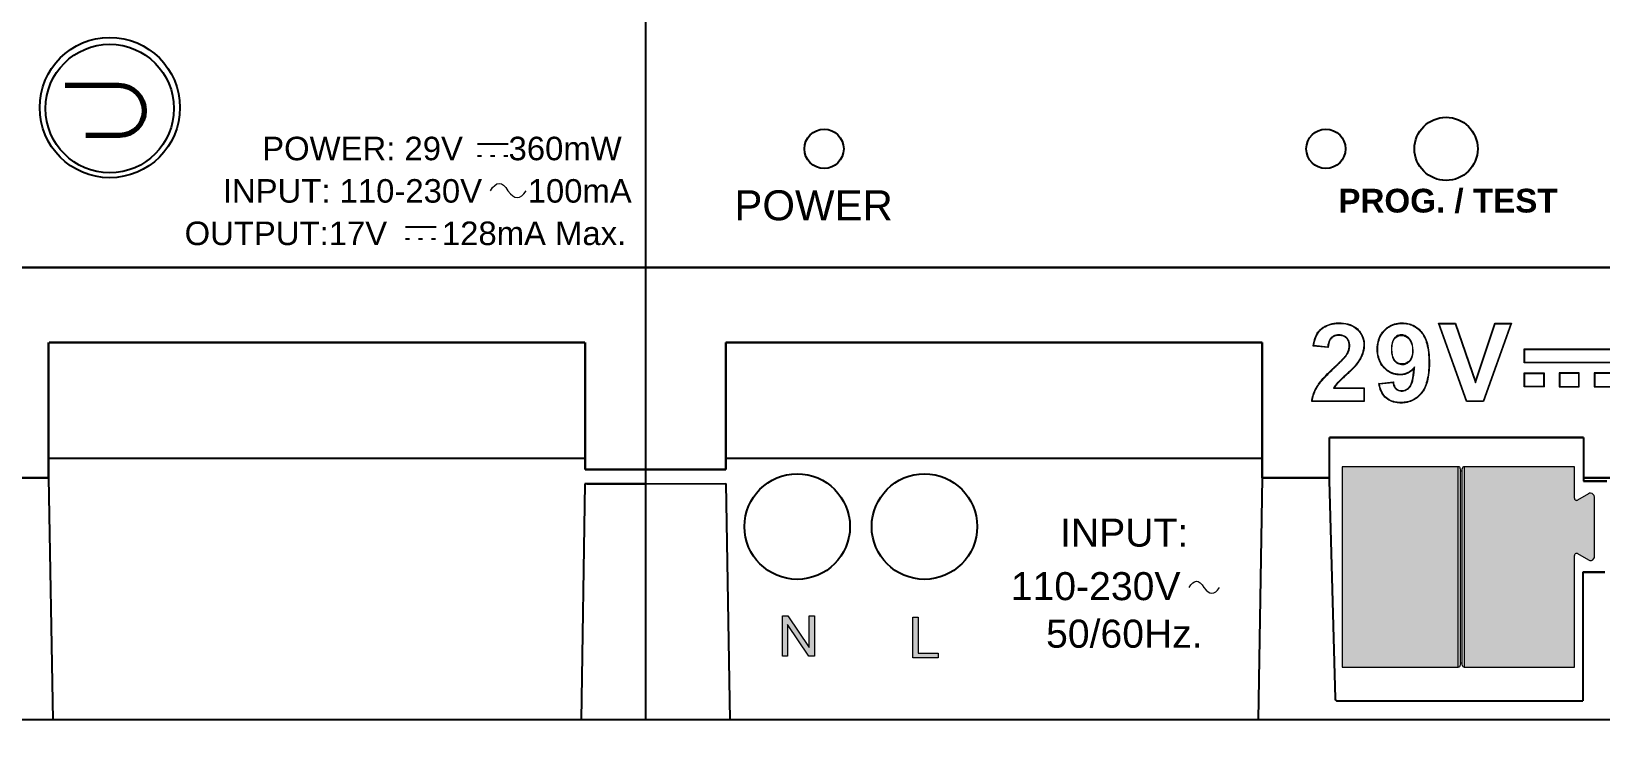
# Model space of a CAD drawing. Header units: millimetres. Extents: x -174 to 283928, y 1291 to 21053.
# Drawn here: x 9656.4 to 9734.8, y 20494.6 to 20530.5 of the extents above; entities that cross this region are included whole.
import ezdxf
from ezdxf.enums import TextEntityAlignment as Align

# ---------------------------------------------------------------- set-up
doc = ezdxf.new("R2010")
doc.units = ezdxf.units.MM
doc.layers.add('Serigraph', color=7, linetype='Continuous')
doc.styles.add('Arial Rounded', font='')
doc.styles.get("Standard").update_dxf_attribs({"font": 'arial.ttf'})
doc.styles.get('Arial Rounded').set_extended_font_data('Arial Rounded MT Bold')

# ---------------------------------------------------------------- blocks, each defined once
blk = doc.blocks.new('*U215')
at = {"ltscale": 2}
blk.add_lwpolyline([(0, 20), (0, -20), (840, -20), (840, 20), (0, 20)], dxfattribs=at)
blk = doc.blocks.new('Dado KNX')
h = blk.add_hatch(color=18)
h.dxf.hatch_style = 1
h.paths.add_polyline_path([(185.574, 84.26), (179.774, 84.26), (179.774, 74.26), (185.574, 74.26)])
h = blk.add_hatch(color=1)
h.dxf.hatch_style = 1
edge = h.paths.add_edge_path()
edge.add_line((185.874, 74.26), (191.374, 74.26))
edge.add_line((191.374, 74.26), (191.374, 79.855))
edge.add_spline(control_points=[(191.374, 79.837), (191.374, 79.855), (191.379, 79.872), (191.388, 79.887)], knot_values=[1, 1, 1, 1, 2, 2, 2, 2], degree=3, periodic=0)
edge.add_spline(control_points=[(191.388, 79.887), (191.415, 79.935), (191.476, 79.951), (191.524, 79.924)], knot_values=[0, 0, 0, 0, 1, 1, 1, 1], degree=3, periodic=0)
edge.add_line((191.524, 79.924), (192.074, 79.606))
edge.add_spline(control_points=[(192.074, 79.606), (192.17, 79.551), (192.292, 79.583), (192.347, 79.679)], knot_values=[0, 0, 0, 0, 1, 1, 1, 1], degree=3, periodic=0)
edge.add_spline(control_points=[(192.347, 79.679), (192.365, 79.709), (192.374, 79.744), (192.374, 79.779)], knot_values=[1, 1, 1, 1, 2, 2, 2, 2], degree=3, periodic=0)
edge.add_line((192.374, 79.779), (192.374, 82.741))
edge.add_spline(control_points=[(192.374, 82.741), (192.374, 82.851), (192.285, 82.941), (192.174, 82.941)], knot_values=[0, 0, 0, 0, 1, 1, 1, 1], degree=3, periodic=0)
edge.add_spline(control_points=[(192.174, 82.941), (192.139, 82.941), (192.104, 82.932), (192.074, 82.914)], knot_values=[1, 1, 1, 1, 2, 2, 2, 2], degree=3, periodic=0)
edge.add_line((192.074, 82.914), (191.509, 82.588))
edge.add_spline(control_points=[(191.524, 82.596), (191.509, 82.588), (191.492, 82.583), (191.474, 82.583)], knot_values=[1, 1, 1, 1, 2, 2, 2, 2], degree=3, periodic=0)
edge.add_spline(control_points=[(191.474, 82.583), (191.419, 82.583), (191.374, 82.628), (191.374, 82.683)], knot_values=[0, 0, 0, 0, 1, 1, 1, 1], degree=3, periodic=0)
edge.add_line((191.374, 82.683), (191.374, 84.26))
edge.add_line((191.374, 84.26), (185.874, 84.26))
edge.add_line((185.874, 84.26), (185.874, 74.26))
at = {"color": 18, "lineweight": 18}
for p, q in [((179.774, 84.26), (179.774, 74.26)), ((185.574, 84.26), (179.774, 84.26)), ((185.574, 74.26), (185.574, 84.26)), ((185.674, 84.16), (185.674, 74.36)), ((179.774, 74.26), (185.574, 74.26))]:
    blk.add_line(p, q, dxfattribs=at)
at = {"color": 1, "lineweight": 18}
for p, q in [((185.774, 74.36), (185.774, 84.16)), ((191.374, 84.26), (185.874, 84.26)), ((185.874, 84.26), (185.874, 74.26)), ((191.374, 82.683), (191.374, 84.26)), ((192.074, 82.914), (191.524, 82.596)), ((192.374, 79.779), (192.374, 82.741)), ((191.524, 79.924), (192.074, 79.606)), ((191.374, 74.26), (191.374, 79.837)), ((185.874, 74.26), (191.374, 74.26))]:
    blk.add_line(p, q, dxfattribs=at)
at = {"color": 18, "lineweight": 18}
for points in [[(185.674, 84.06), (185.724, 84.06)], [(185.674, 74.468), (185.724, 74.468)]]:
    blk.add_lwpolyline(points, dxfattribs=at)
at = {"color": 1, "lineweight": 18}
for points in [[(185.724, 84.06), (185.774, 84.06)], [(185.724, 74.468), (185.774, 74.468)]]:
    blk.add_lwpolyline(points, dxfattribs=at)
at = {"color": 18, "lineweight": 18}
for points in [[(185.674, 84.16), (185.674, 84.215), (185.629, 84.26), (185.574, 84.26)], [(185.574, 74.26), (185.629, 74.26), (185.674, 74.305), (185.674, 74.36)]]:
    blk.add_open_spline(points, degree=3, dxfattribs=at)
at = {"color": 1, "lineweight": 18}
for points in [[(185.874, 84.26), (185.819, 84.26), (185.774, 84.215), (185.774, 84.16)], [(191.524, 79.924), (191.476, 79.951), (191.415, 79.935), (191.388, 79.887)], [(191.388, 79.887), (191.379, 79.872), (191.374, 79.855), (191.374, 79.837)], [(192.074, 79.606), (192.17, 79.551), (192.292, 79.583), (192.347, 79.679)], [(192.347, 79.679), (192.365, 79.709), (192.374, 79.744), (192.374, 79.779)], [(185.774, 74.36), (185.774, 74.305), (185.819, 74.26), (185.874, 74.26)]]:
    blk.add_open_spline(points, degree=3, dxfattribs=at)
for points in [[(191.374, 82.683), (191.374, 82.628), (191.419, 82.583), (191.474, 82.583), (191.492, 82.583), (191.509, 82.588), (191.524, 82.596)], [(192.374, 82.741), (192.374, 82.851), (192.285, 82.941), (192.174, 82.941), (192.139, 82.941), (192.104, 82.932), (192.074, 82.914)]]:
    blk.add_open_spline(points, degree=3, knots=[0, 0, 0, 0, 1, 1, 1, 2, 2, 2, 2], dxfattribs=at)
blk = doc.blocks.new('ZDI-DLI_SERIGRAFIA')
h = blk.add_hatch(color=256)
h.dxf.hatch_style = 2
h.paths.add_polyline_path([(8.434, -39.811), (8.434, -41.832), (8.159, -41.832), (7.099, -40.246), (7.099, -41.832), (6.842, -41.832), (6.842, -39.811), (7.117, -39.811), (8.177, -41.399), (8.177, -39.811)])
h = blk.add_hatch(color=256)
h.dxf.hatch_style = 2
h.paths.add_polyline_path([(13.357, -41.912), (13.357, -39.891), (13.624, -39.891), (13.624, -41.673), (14.619, -41.673), (14.619, -41.912)])
for p, q in [((30.802, -31.962), (4.015, -31.962)), ((76.986, -31.966), (50.199, -31.966))]:
    blk.add_line(p, q)
at = {"lineweight": 0}
for p, q in [((6.842, -39.811), (7.117, -39.811)), ((6.842, -41.832), (6.842, -39.811)), ((7.117, -39.811), (8.177, -41.399)), ((8.177, -39.811), (8.434, -39.811)), ((8.177, -41.399), (8.177, -39.811)), ((8.434, -39.811), (8.434, -41.832)), ((13.357, -39.891), (13.624, -39.891)), ((13.357, -41.912), (13.357, -39.891)), ((13.624, -39.891), (13.624, -41.673)), ((8.159, -41.832), (7.099, -40.246)), ((7.099, -40.246), (7.099, -41.832)), ((7.099, -41.832), (6.842, -41.832)), ((8.434, -41.832), (8.159, -41.832)), ((14.619, -41.912), (13.357, -41.912)), ((13.624, -41.673), (14.619, -41.673)), ((14.619, -41.673), (14.619, -41.912))]:
    blk.add_line(p, q, dxfattribs=at)
at = {"lineweight": 18}
for points in [[(27.141, -38.407), (27.383, -37.998), (27.635, -37.976), (27.888, -38.407)], [(27.888, -38.407), (28.161, -38.787), (28.418, -38.787), (28.66, -38.407)]]:
    blk.add_open_spline(points, degree=3, dxfattribs=at)
at = {"lineweight": 25}
for points in [[(34.454, -43.979), (34.454, -43.979), (34.449, -43.935), (34.449, -43.935)], [(34.473, -44.023), (34.473, -44.023), (34.454, -43.979), (34.454, -43.979)], [(34.473, -44.023), (34.473, -44.023), (34.506, -44.067), (34.506, -44.067)], [(34.506, -44.067), (34.506, -44.067), (34.473, -44.023), (34.473, -44.023)]]:
    blk.add_open_spline(points, degree=3, dxfattribs=at)
at = {"layer": 'Serigraph', "lineweight": 25}
for p, q in [((71.618, -16.257), (73.151, -16.257)), ((71.618, -16.857), (71.821, -16.857)), ((72.272, -16.857), (72.475, -16.857)), ((72.926, -16.857), (73.129, -16.857)), ((68.012, -20.41), (69.545, -20.41))]:
    blk.add_line(p, q, dxfattribs=at)
for points in [[(68.012, -21.01), (68.216, -21.01)], [(68.666, -21.01), (68.87, -21.01)], [(69.32, -21.01), (69.523, -21.01)]]:
    blk.add_lwpolyline(points, dxfattribs=at)
at = {"layer": 'Serigraph', "lineweight": 18}
for points in [[(72.265, -18.605), (72.548, -18.128), (72.842, -18.102), (73.137, -18.605)], [(73.137, -18.605), (73.455, -19.048), (73.755, -19.048), (74.037, -18.605)]]:
    blk.add_open_spline(points, degree=3, dxfattribs=at)
for s, height, p in [('POWER', 1.4986, (4.443, -20.078)), ('INPUT:', 1.3987, (20.701, -36.363)), ('110-230V', 1.3987, (18.243, -39.035)), ('50/60Hz.', 1.3987, (20.004, -41.407))]:
    blk.add_text(s, height=height).set_placement(p)
at = {"style": 'Arial Rounded'}
blk.add_text('PROG. / TEST', height=1.18554, dxfattribs=at).set_placement((34.596, -19.69))
at = {"layer": 'Serigraph', "width": 0.99999}
for s, p in [('POWER: 29V     360mW', (60.864, -17.081)), ('INPUT: 110-230V     100mA', (58.901, -19.197)), ('OUTPUT:17V      128mA Max.', (56.99, -21.315))]:
    blk.add_text(s, height=1.17389, dxfattribs=at).set_placement(p)
blk = doc.blocks.new('ZDI-DLI_ENVOLVENTE')
for p, q in [((0, -45), (0, 45)), ((80, 45), (80, -45)), ((34.506, -44.067), (46.798, -44.067)), ((80, -45), (0, -45))]:
    blk.add_line(p, q)
at = {"lineweight": 18}
for p, q in [((40.998, -29.127), (39.596, -25.218)), ((39.596, -25.218), (40.45, -25.218)), ((39.633, -25.244), (39.596, -25.218)), ((41.017, -29.101), (39.633, -25.244)), ((39.633, -25.244), (40.431, -25.244)), ((40.431, -25.244), (40.45, -25.218)), ((40.431, -25.244), (41.443, -28.196)), ((40.45, -25.218), (41.442, -28.114)), ((41.442, -28.114), (42.403, -25.218)), ((41.443, -28.196), (42.422, -25.244)), ((43.203, -25.244), (41.821, -29.101)), ((43.24, -25.218), (41.84, -29.127)), ((42.403, -25.218), (43.24, -25.218)), ((42.422, -25.244), (42.403, -25.218)), ((42.422, -25.244), (43.203, -25.244)), ((43.203, -25.244), (43.24, -25.218)), ((33.375, -26.334), (33.346, -26.358)), ((34.092, -26.431), (33.346, -26.358)), ((34.067, -26.402), (33.375, -26.334)), ((34.067, -26.402), (34.092, -26.431)), ((43.875, -27.197), (43.875, -26.497)), ((43.875, -26.497), (48.375, -26.497)), ((43.901, -26.523), (43.875, -26.497)), ((43.901, -27.171), (43.901, -26.523)), ((43.901, -26.523), (48.349, -26.523)), ((38.401, -27.39), (38.37, -27.467)), ((43.901, -27.171), (43.875, -27.197)), ((48.375, -27.197), (43.875, -27.197)), ((48.349, -27.171), (43.901, -27.171)), ((36.616, -28.22), (37.344, -28.14)), ((36.647, -28.243), (37.321, -28.169)), ((37.321, -28.169), (37.344, -28.14)), ((41.443, -28.196), (41.442, -28.114)), ((43.875, -28.392), (43.875, -27.692)), ((43.875, -27.692), (44.875, -27.692)), ((43.901, -27.718), (43.875, -27.692)), ((43.901, -28.365), (43.901, -27.718)), ((43.901, -27.718), (44.849, -27.718)), ((44.849, -27.718), (44.875, -27.692)), ((44.849, -27.718), (44.849, -28.365)), ((44.875, -27.692), (44.875, -28.392)), ((45.629, -27.692), (45.629, -28.392)), ((46.629, -27.692), (45.629, -27.692)), ((45.655, -27.718), (45.629, -27.692)), ((45.655, -27.718), (45.655, -28.365)), ((46.603, -27.718), (45.655, -27.718)), ((46.603, -27.718), (46.629, -27.692)), ((46.603, -28.365), (46.603, -27.718)), ((46.629, -28.392), (46.629, -27.692)), ((47.375, -27.692), (47.375, -28.392)), ((48.375, -27.692), (47.375, -27.692)), ((47.401, -27.718), (47.375, -27.692)), ((47.401, -27.718), (47.401, -28.365)), ((48.349, -27.718), (47.401, -27.718)), ((34.355, -28.457), (34.401, -28.431)), ((34.355, -28.457), (35.866, -28.457)), ((34.401, -28.431), (35.892, -28.431)), ((35.866, -28.457), (35.892, -28.431)), ((35.866, -28.457), (35.866, -29.101)), ((35.892, -28.431), (35.892, -29.127)), ((36.647, -28.243), (36.616, -28.22)), ((43.901, -28.365), (43.875, -28.392)), ((44.875, -28.392), (43.875, -28.392)), ((44.849, -28.365), (43.901, -28.365)), ((44.849, -28.365), (44.875, -28.392)), ((45.655, -28.365), (45.629, -28.392)), ((45.629, -28.392), (46.629, -28.392)), ((45.655, -28.365), (46.603, -28.365)), ((46.603, -28.365), (46.629, -28.392)), ((47.401, -28.365), (47.375, -28.392)), ((47.375, -28.392), (48.375, -28.392)), ((47.401, -28.365), (48.349, -28.365)), ((33.298, -29.101), (33.268, -29.127)), ((35.892, -29.127), (33.268, -29.127)), ((35.866, -29.101), (33.298, -29.101)), ((35.866, -29.101), (35.892, -29.127)), ((41.017, -29.101), (40.998, -29.127)), ((41.84, -29.127), (40.998, -29.127)), ((41.821, -29.101), (41.017, -29.101)), ((41.821, -29.101), (41.84, -29.127))]:
    blk.add_line(p, q, dxfattribs=at)
at = {"lineweight": 25}
for p, q in [((46.838, -30.915), (46.838, -32.93)), ((0, -33.222), (4.014, -33.218)), ((4.014, -33.218), (4.219, -45)), ((30.797, -32.93), (30.587, -45)), ((30.797, -32.93), (30.587, -45)), ((46.838, -32.93), (46.834, -33.093)), ((50.199, -32.93), (50.409, -45)), ((50.199, -32.93), (50.409, -45)), ((76.982, -33.222), (76.799, -45)), ((80, -33.222), (76.982, -33.222)), ((77.067, -33.222), (80, -33.222)), ((46.798, -37.646), (46.798, -44.067))]:
    blk.add_line(p, q, dxfattribs=at)
for centre, radius in [((53.254, -14.453), 3.5), ((53.253, -14.501), 3.205), ((8.919, -16.513), 0.979), ((33.977, -16.513), 0.979), ((39.977, -16.513), 1.577), ((7.58, -35.364), 2.633), ((13.93, -35.364), 2.633)]:
    blk.add_circle(centre, radius)
at = {"lineweight": 70}
for points in [[(51.024, -13.339), (51.024, -13.339), (53.69, -13.339), (53.69, -13.339)], [(53.69, -13.339), (54.399, -13.339), (54.974, -13.914), (54.974, -14.623)], [(54.974, -14.623), (54.974, -15.295), (54.429, -15.839), (53.757, -15.839)], [(53.757, -15.839), (53.757, -15.839), (52.055, -15.839), (52.055, -15.839)]]:
    blk.add_open_spline(points, degree=3, dxfattribs=at)
at = {"lineweight": 25}
for points in [[(80, -22.429), (80, -22.429), (0, -22.429), (0, -22.429)], [(0, -22.429), (0, -22.429), (80, -22.429), (80, -22.429)], [(4.01, -32.491), (4.01, -32.491), (4.01, -26.177), (4.01, -26.177)], [(4.01, -26.177), (4.01, -26.177), (4.01, -32.515), (4.01, -32.515)], [(30.796, -26.172), (30.796, -26.172), (4.017, -26.172), (4.017, -26.172)], [(4.017, -26.172), (4.017, -26.172), (30.796, -26.172), (30.796, -26.172)], [(30.796, -26.172), (30.796, -26.172), (30.797, -32.93), (30.797, -32.93)], [(30.797, -32.93), (30.797, -32.93), (30.796, -26.172), (30.796, -26.172)], [(50.2, -26.177), (50.2, -26.177), (50.199, -32.93), (50.199, -32.93)], [(50.199, -32.93), (50.199, -32.93), (50.2, -26.177), (50.2, -26.177)], [(76.979, -26.172), (76.979, -26.172), (50.232, -26.172), (50.232, -26.172)], [(50.232, -26.172), (50.232, -26.172), (76.979, -26.172), (76.979, -26.172)], [(76.986, -32.515), (76.986, -32.515), (76.986, -26.177), (76.986, -26.177)], [(76.986, -26.177), (76.986, -26.177), (76.986, -32.515), (76.986, -32.515)], [(46.838, -30.915), (46.838, -30.915), (34.157, -30.915), (34.157, -30.915)], [(34.157, -30.915), (34.157, -30.915), (46.838, -30.915), (46.838, -30.915)], [(34.161, -33.061), (34.161, -33.061), (34.157, -30.915), (34.157, -30.915)], [(4.01, -32.515), (4.01, -32.515), (0, -32.515), (0, -32.515)], [(0, -32.515), (0, -32.515), (4.01, -32.515), (4.01, -32.515)], [(76.986, -32.515), (76.986, -32.515), (80, -32.515), (80, -32.515)], [(80, -32.515), (80, -32.515), (76.986, -32.515), (76.986, -32.515)], [(34.161, -32.929), (34.161, -32.929), (30.797, -32.93), (30.797, -32.93)], [(30.797, -32.93), (30.797, -32.93), (34.161, -32.929), (34.161, -32.929)], [(34.449, -43.935), (34.449, -43.935), (34.161, -33.061), (34.161, -33.061)], [(47.996, -33.093), (47.996, -33.093), (46.834, -33.093), (46.834, -33.093)], [(46.834, -33.093), (46.834, -33.093), (47.996, -33.093), (47.996, -33.093)], [(50.199, -32.93), (50.199, -32.93), (46.838, -32.929), (46.838, -32.929)], [(46.838, -32.929), (46.838, -32.929), (50.199, -32.93), (50.199, -32.93)], [(47.908, -37.646), (47.908, -37.646), (46.798, -37.646), (46.798, -37.646)], [(46.798, -37.646), (46.798, -37.646), (47.908, -37.646), (47.908, -37.646)]]:
    blk.add_open_spline(points, degree=3, dxfattribs=at)
at = {"lineweight": 18}
for points, knots in [([(33.346, -26.358), (33.364, -26.192), (33.396, -26.047), (33.444, -25.92), (33.491, -25.793), (33.554, -25.684), (33.634, -25.592)], [0, 0, 0, 0, 1, 1, 1, 2, 2, 2, 2]), ([(33.375, -26.334), (33.393, -26.181), (33.424, -26.047), (33.468, -25.93), (33.515, -25.805), (33.576, -25.699), (33.654, -25.609)], [0, 0, 0, 0, 1, 1, 1, 2, 2, 2, 2]), ([(34.366, -25.85), (34.321, -25.872), (34.282, -25.9), (34.246, -25.933), (34.211, -25.966), (34.18, -26.007), (34.155, -26.054)], [30, 30, 30, 30, 31, 31, 31, 32, 32, 32, 32]), ([(34.508, -25.229), (34.545, -25.226), (34.583, -25.224), (34.622, -25.224), (34.66, -25.223), (34.7, -25.223), (34.739, -25.225)], [6, 6, 6, 6, 7, 7, 7, 8, 8, 8, 8]), ([(34.983, -25.941), (34.947, -25.91), (34.903, -25.882), (34.853, -25.862), (34.803, -25.842), (34.747, -25.829), (34.688, -25.824)], [25, 25, 25, 25, 26, 26, 26, 27, 27, 27, 27]), ([(34.739, -25.225), (34.893, -25.231), (35.041, -25.257), (35.174, -25.306), (35.307, -25.355), (35.427, -25.426), (35.53, -25.52), (35.581, -25.567), (35.627, -25.617), (35.667, -25.67)], [8, 8, 8, 8, 9, 9, 9, 10, 10, 10, 11, 11, 11, 11]), ([(35.183, -25.281), (35.319, -25.331), (35.442, -25.404), (35.547, -25.5), (35.6, -25.548), (35.647, -25.6), (35.688, -25.655)], [9, 9, 9, 9, 10, 10, 10, 11, 11, 11, 11]), ([(36.887, -25.604), (36.927, -25.561), (36.972, -25.518), (37.018, -25.48), (37.064, -25.443), (37.113, -25.41), (37.163, -25.381)], [16, 16, 16, 16, 17, 17, 17, 18, 18, 18, 18]), ([(38.83, -25.75), (38.889, -25.839), (38.941, -25.941), (38.983, -26.057), (39.069, -26.288), (39.12, -26.572), (39.137, -26.908)], [25, 25, 25, 25, 26, 26, 26, 27, 27, 27, 27]), ([(35.163, -26.286), (35.161, -26.255), (35.157, -26.225), (35.151, -26.196), (35.14, -26.138), (35.121, -26.086), (35.096, -26.039)], [21, 21, 21, 21, 22, 22, 22, 23, 23, 23, 23]), ([(35.891, -26.319), (35.891, -26.353), (35.889, -26.387), (35.885, -26.421), (35.879, -26.487), (35.868, -26.552), (35.852, -26.613)], [14, 14, 14, 14, 15, 15, 15, 16, 16, 16, 16]), ([(36.638, -26.997), (36.6, -26.884), (36.577, -26.762), (36.568, -26.629), (36.564, -26.563), (36.564, -26.493), (36.567, -26.426)], [12, 12, 12, 12, 13, 13, 13, 14, 14, 14, 14]), ([(38.16, -26.048), (38.171, -26.063), (38.181, -26.078), (38.191, -26.094), (38.267, -26.22), (38.305, -26.381), (38.305, -26.581)], [34, 34, 34, 34, 35, 35, 35, 36, 36, 36, 36]), ([(38.329, -26.658), (38.33, -26.633), (38.331, -26.607), (38.331, -26.581), (38.331, -26.378), (38.293, -26.212), (38.213, -26.08)], [19, 19, 19, 19, 20, 20, 20, 21, 21, 21, 21]), ([(38.959, -26.066), (39.043, -26.294), (39.094, -26.575), (39.111, -26.91), (39.115, -26.993), (39.117, -27.08), (39.117, -27.171)], [27, 27, 27, 27, 28, 28, 28, 29, 29, 29, 29]), ([(34.566, -27.285), (34.606, -27.246), (34.643, -27.21), (34.679, -27.175), (34.715, -27.139), (34.751, -27.104), (34.786, -27.067)], [12, 12, 12, 12, 13, 13, 13, 14, 14, 14, 14]), ([(35.772, -26.78), (35.75, -26.835), (35.725, -26.89), (35.696, -26.944), (35.639, -27.051), (35.569, -27.155), (35.498, -27.249)], [17, 17, 17, 17, 18, 18, 18, 19, 19, 19, 19]), ([(37.878, -27.268), (37.92, -27.261), (37.961, -27.249), (37.999, -27.232), (38.038, -27.215), (38.074, -27.192), (38.108, -27.165)], [11, 11, 11, 11, 12, 12, 12, 13, 13, 13, 13]), ([(39.117, -27.171), (39.118, -27.261), (39.115, -27.348), (39.111, -27.432), (39.103, -27.6), (39.086, -27.755), (39.061, -27.897)], [29, 29, 29, 29, 30, 30, 30, 31, 31, 31, 31]), ([(39.137, -26.908), (39.142, -26.993), (39.144, -27.08), (39.144, -27.171), (39.144, -27.261), (39.142, -27.349), (39.138, -27.433)], [27, 27, 27, 27, 28, 28, 28, 29, 29, 29, 29]), ([(33.781, -28.034), (33.844, -27.961), (33.912, -27.887), (33.988, -27.808), (34.064, -27.729), (34.148, -27.644), (34.249, -27.547)], [6, 6, 6, 6, 7, 7, 7, 8, 8, 8, 8]), ([(34.559, -28.179), (34.549, -28.189), (34.541, -28.199), (34.532, -28.208), (34.524, -28.218), (34.514, -28.229), (34.503, -28.242)], [30, 30, 30, 30, 31, 31, 31, 32, 32, 32, 32]), ([(35.019, -27.742), (35.002, -27.758), (34.983, -27.775), (34.966, -27.79), (34.949, -27.806), (34.932, -27.821), (34.917, -27.836)], [24, 24, 24, 24, 25, 25, 25, 26, 26, 26, 26]), ([(37.321, -28.169), (37.335, -28.265), (37.361, -28.346), (37.401, -28.411), (37.423, -28.447), (37.448, -28.477), (37.481, -28.505), (37.515, -28.533), (37.553, -28.556), (37.595, -28.571)], [0, 0, 0, 0, 1, 1, 1, 2, 2, 2, 3, 3, 3, 3]), ([(37.729, -27.793), (37.697, -27.795), (37.665, -27.795), (37.633, -27.794), (37.602, -27.793), (37.57, -27.79), (37.54, -27.787)], [1, 1, 1, 1, 2, 2, 2, 3, 3, 3, 3]), ([(39.061, -27.897), (39.011, -28.18), (38.927, -28.412), (38.811, -28.592), (38.796, -28.615), (38.781, -28.636), (38.766, -28.657)], [31, 31, 31, 31, 32, 32, 32, 33, 33, 33, 33]), ([(33.459, -28.493), (33.47, -28.471), (33.482, -28.449), (33.494, -28.428), (33.506, -28.407), (33.517, -28.388), (33.529, -28.369)], [2, 2, 2, 2, 3, 3, 3, 4, 4, 4, 4]), ([(37.542, -29.161), (37.294, -29.133), (37.094, -29.04), (36.942, -28.883), (36.795, -28.731), (36.695, -28.519), (36.647, -28.243)], [41, 41, 41, 41, 42, 42, 42, 43, 43, 43, 43]), ([(38.281, -29.054), (38.173, -29.104), (38.056, -29.138), (37.931, -29.156), (37.868, -29.165), (37.804, -29.17), (37.737, -29.171)], [38, 38, 38, 38, 39, 39, 39, 40, 40, 40, 40])]:
    blk.add_open_spline(points, degree=3, knots=knots, dxfattribs=at)
for points in [[(33.634, -25.592), (33.674, -25.546), (33.718, -25.504), (33.768, -25.467)], [(33.654, -25.609), (33.692, -25.565), (33.736, -25.524), (33.784, -25.488)], [(33.768, -25.467), (33.817, -25.43), (33.87, -25.396), (33.925, -25.366)], [(33.784, -25.488), (33.832, -25.452), (33.883, -25.419), (33.937, -25.389)], [(33.925, -25.366), (34.035, -25.307), (34.156, -25.262), (34.292, -25.233)], [(33.937, -25.389), (34.045, -25.331), (34.164, -25.287), (34.297, -25.259)], [(34.292, -25.233), (34.36, -25.219), (34.431, -25.209), (34.506, -25.203)], [(34.297, -25.259), (34.364, -25.245), (34.434, -25.235), (34.508, -25.229)], [(34.513, -25.802), (34.459, -25.811), (34.41, -25.828), (34.366, -25.85)], [(34.518, -25.828), (34.466, -25.837), (34.419, -25.852), (34.377, -25.873)], [(34.506, -25.203), (34.543, -25.2), (34.582, -25.198), (34.621, -25.197)], [(34.599, -25.794), (34.569, -25.795), (34.541, -25.798), (34.513, -25.802)], [(34.6, -25.82), (34.571, -25.821), (34.544, -25.824), (34.518, -25.828)], [(34.691, -25.797), (34.66, -25.795), (34.629, -25.793), (34.599, -25.794)], [(34.688, -25.824), (34.659, -25.821), (34.629, -25.82), (34.6, -25.82)], [(34.621, -25.197), (34.66, -25.197), (34.7, -25.197), (34.74, -25.198)], [(34.863, -25.838), (34.81, -25.816), (34.751, -25.803), (34.691, -25.797)], [(34.74, -25.198), (34.897, -25.205), (35.047, -25.231), (35.183, -25.281)], [(35, -25.921), (34.962, -25.888), (34.916, -25.859), (34.863, -25.838)], [(35.667, -25.67), (35.707, -25.724), (35.741, -25.779), (35.769, -25.838)], [(35.688, -25.655), (35.729, -25.709), (35.764, -25.767), (35.793, -25.827)], [(35.769, -25.838), (35.824, -25.955), (35.855, -26.082), (35.863, -26.216)], [(35.793, -25.827), (35.85, -25.947), (35.881, -26.077), (35.89, -26.215)], [(36.562, -26.228), (36.604, -25.976), (36.706, -25.763), (36.868, -25.586)], [(36.587, -26.233), (36.629, -25.985), (36.729, -25.777), (36.887, -25.604)], [(36.868, -25.586), (36.908, -25.542), (36.954, -25.498), (37.001, -25.46)], [(37.001, -25.46), (37.049, -25.422), (37.098, -25.388), (37.15, -25.358)], [(37.15, -25.358), (37.254, -25.298), (37.367, -25.255), (37.488, -25.229)], [(37.163, -25.381), (37.265, -25.322), (37.375, -25.28), (37.494, -25.254)], [(37.558, -25.835), (37.519, -25.853), (37.483, -25.877), (37.449, -25.906)], [(37.488, -25.229), (37.549, -25.216), (37.612, -25.206), (37.678, -25.201)], [(37.494, -25.254), (37.554, -25.241), (37.615, -25.233), (37.68, -25.228)], [(37.681, -25.799), (37.637, -25.805), (37.596, -25.817), (37.558, -25.835)], [(37.569, -25.859), (37.605, -25.842), (37.644, -25.83), (37.684, -25.825)], [(37.678, -25.201), (37.71, -25.199), (37.744, -25.198), (37.778, -25.197)], [(37.68, -25.228), (37.712, -25.225), (37.745, -25.224), (37.778, -25.223)], [(37.747, -25.794), (37.724, -25.794), (37.702, -25.796), (37.681, -25.799)], [(37.684, -25.825), (37.705, -25.822), (37.726, -25.82), (37.747, -25.82)], [(37.81, -25.798), (37.79, -25.795), (37.77, -25.794), (37.747, -25.794)], [(37.747, -25.82), (37.768, -25.82), (37.787, -25.822), (37.807, -25.824)], [(37.778, -25.197), (37.794, -25.197), (37.806, -25.197), (37.818, -25.197)], [(37.778, -25.223), (37.795, -25.223), (37.805, -25.223), (37.818, -25.223)], [(37.807, -25.824), (37.885, -25.834), (37.958, -25.863), (38.025, -25.912)], [(38.041, -25.891), (37.97, -25.839), (37.893, -25.808), (37.81, -25.798)], [(37.818, -25.197), (37.831, -25.197), (37.843, -25.198), (37.856, -25.198)], [(37.818, -25.223), (37.83, -25.223), (37.843, -25.224), (37.855, -25.224)], [(37.855, -25.224), (37.953, -25.228), (38.046, -25.243), (38.135, -25.268)], [(37.856, -25.198), (37.956, -25.202), (38.051, -25.217), (38.142, -25.242)], [(38.135, -25.268), (38.312, -25.317), (38.471, -25.408), (38.612, -25.538)], [(38.142, -25.242), (38.323, -25.293), (38.486, -25.386), (38.63, -25.519)], [(38.612, -25.538), (38.682, -25.604), (38.749, -25.678), (38.808, -25.765)], [(38.63, -25.519), (38.701, -25.586), (38.77, -25.661), (38.83, -25.75)], [(38.808, -25.765), (38.866, -25.852), (38.917, -25.952), (38.959, -26.066)], [(34.155, -26.054), (34.108, -26.145), (34.079, -26.26), (34.067, -26.402)], [(34.178, -26.067), (34.13, -26.158), (34.101, -26.278), (34.092, -26.431)], [(34.264, -25.952), (34.231, -25.983), (34.202, -26.021), (34.178, -26.067)], [(34.377, -25.873), (34.335, -25.894), (34.298, -25.921), (34.264, -25.952)], [(35.032, -25.992), (35.017, -25.973), (35.001, -25.957), (34.983, -25.941)], [(35.052, -25.975), (35.036, -25.955), (35.019, -25.938), (35, -25.921)], [(35.073, -26.052), (35.061, -26.03), (35.047, -26.01), (35.032, -25.992)], [(35.041, -26.706), (35.065, -26.661), (35.088, -26.61), (35.105, -26.555)], [(35.096, -26.039), (35.083, -26.016), (35.068, -25.995), (35.052, -25.975)], [(35.064, -26.718), (35.089, -26.672), (35.112, -26.619), (35.13, -26.562)], [(35.126, -26.201), (35.115, -26.146), (35.097, -26.096), (35.073, -26.052)], [(35.105, -26.555), (35.122, -26.5), (35.134, -26.44), (35.138, -26.379)], [(35.137, -26.288), (35.135, -26.258), (35.131, -26.229), (35.126, -26.201)], [(35.13, -26.562), (35.148, -26.506), (35.16, -26.444), (35.164, -26.381)], [(35.138, -26.379), (35.139, -26.349), (35.139, -26.318), (35.137, -26.288)], [(35.164, -26.381), (35.165, -26.349), (35.165, -26.317), (35.163, -26.286)], [(35.827, -26.607), (35.812, -26.668), (35.793, -26.725), (35.772, -26.78)], [(35.852, -26.613), (35.837, -26.675), (35.818, -26.734), (35.796, -26.79)], [(35.859, -26.418), (35.853, -26.484), (35.842, -26.547), (35.827, -26.607)], [(35.865, -26.318), (35.864, -26.352), (35.862, -26.385), (35.859, -26.418)], [(35.863, -26.216), (35.865, -26.25), (35.866, -26.284), (35.865, -26.318)], [(35.89, -26.215), (35.892, -26.249), (35.892, -26.284), (35.891, -26.319)], [(36.542, -26.631), (36.538, -26.563), (36.537, -26.492), (36.541, -26.424)], [(36.541, -26.424), (36.544, -26.357), (36.551, -26.291), (36.562, -26.228)], [(36.614, -27.005), (36.575, -26.89), (36.551, -26.765), (36.542, -26.631)], [(36.567, -26.426), (36.57, -26.359), (36.577, -26.295), (36.587, -26.233)], [(37.248, -26.481), (37.247, -26.508), (37.247, -26.535), (37.248, -26.562)], [(37.367, -25.995), (37.288, -26.106), (37.252, -26.269), (37.248, -26.481)], [(37.248, -26.562), (37.248, -26.588), (37.25, -26.614), (37.251, -26.639)], [(37.251, -26.639), (37.255, -26.689), (37.261, -26.736), (37.269, -26.78)], [(37.274, -26.561), (37.273, -26.535), (37.273, -26.508), (37.274, -26.482)], [(37.274, -26.482), (37.278, -26.273), (37.314, -26.114), (37.388, -26.011)], [(37.278, -26.637), (37.276, -26.612), (37.275, -26.587), (37.274, -26.561)], [(37.295, -26.775), (37.287, -26.732), (37.281, -26.686), (37.278, -26.637)], [(37.382, -25.975), (37.377, -25.982), (37.371, -25.988), (37.367, -25.995)], [(37.39, -25.965), (37.386, -25.97), (37.384, -25.972), (37.382, -25.975)], [(37.388, -26.011), (37.393, -26.004), (37.397, -25.998), (37.402, -25.992)], [(37.402, -25.952), (37.398, -25.957), (37.394, -25.961), (37.39, -25.965)], [(37.449, -25.906), (37.433, -25.92), (37.417, -25.936), (37.402, -25.952)], [(37.402, -25.992), (37.405, -25.989), (37.407, -25.986), (37.41, -25.982)], [(37.41, -25.982), (37.414, -25.978), (37.417, -25.974), (37.421, -25.97)], [(37.421, -25.97), (37.435, -25.954), (37.451, -25.939), (37.467, -25.926)], [(37.467, -25.926), (37.498, -25.898), (37.532, -25.876), (37.569, -25.859)], [(38.025, -25.912), (38.059, -25.937), (38.091, -25.966), (38.122, -26.001)], [(38.142, -25.984), (38.11, -25.948), (38.076, -25.917), (38.041, -25.891)], [(38.122, -26.001), (38.126, -26.006), (38.13, -26.01), (38.134, -26.015)], [(38.134, -26.015), (38.138, -26.019), (38.141, -26.023), (38.144, -26.027)], [(38.154, -25.998), (38.15, -25.993), (38.146, -25.989), (38.142, -25.984)], [(38.144, -26.027), (38.149, -26.034), (38.155, -26.041), (38.16, -26.048)], [(38.164, -26.01), (38.161, -26.007), (38.158, -26.003), (38.154, -25.998)], [(38.181, -26.033), (38.176, -26.025), (38.17, -26.018), (38.164, -26.01)], [(38.213, -26.08), (38.203, -26.064), (38.193, -26.048), (38.181, -26.033)], [(38.305, -26.581), (38.305, -26.606), (38.304, -26.632), (38.303, -26.656)], [(34.371, -27.432), (34.385, -27.419), (34.399, -27.407), (34.412, -27.395)], [(34.389, -27.452), (34.403, -27.438), (34.417, -27.426), (34.43, -27.414)], [(34.412, -27.395), (34.464, -27.346), (34.507, -27.304), (34.548, -27.266)], [(34.43, -27.414), (34.482, -27.365), (34.526, -27.323), (34.566, -27.285)], [(34.548, -27.266), (34.588, -27.227), (34.625, -27.191), (34.661, -27.156)], [(34.661, -27.156), (34.697, -27.121), (34.732, -27.085), (34.768, -27.049)], [(34.768, -27.049), (34.803, -27.012), (34.839, -26.975), (34.874, -26.936)], [(34.786, -27.067), (34.822, -27.03), (34.858, -26.992), (34.893, -26.954)], [(34.874, -26.936), (34.908, -26.898), (34.942, -26.859), (34.968, -26.823)], [(34.893, -26.954), (34.928, -26.915), (34.962, -26.876), (34.989, -26.838)], [(34.968, -26.823), (34.981, -26.805), (34.992, -26.788), (35.004, -26.769)], [(34.989, -26.838), (35.003, -26.82), (35.014, -26.803), (35.027, -26.783)], [(35.004, -26.769), (35.016, -26.75), (35.029, -26.729), (35.041, -26.706)], [(35.027, -26.783), (35.039, -26.763), (35.052, -26.741), (35.064, -26.718)], [(35.383, -27.386), (35.342, -27.43), (35.301, -27.473), (35.257, -27.516)], [(35.402, -27.404), (35.361, -27.448), (35.319, -27.491), (35.275, -27.535)], [(35.443, -27.318), (35.423, -27.341), (35.403, -27.364), (35.383, -27.386)], [(35.463, -27.335), (35.443, -27.358), (35.423, -27.381), (35.402, -27.404)], [(35.498, -27.249), (35.48, -27.273), (35.462, -27.296), (35.443, -27.318)], [(35.518, -27.265), (35.5, -27.289), (35.482, -27.312), (35.463, -27.335)], [(35.719, -26.956), (35.661, -27.065), (35.591, -27.17), (35.518, -27.265)], [(35.796, -26.79), (35.774, -26.846), (35.748, -26.901), (35.719, -26.956)], [(36.776, -27.322), (36.707, -27.226), (36.653, -27.121), (36.614, -27.005)], [(36.797, -27.307), (36.73, -27.213), (36.677, -27.11), (36.638, -26.997)], [(36.83, -27.392), (36.811, -27.37), (36.793, -27.346), (36.776, -27.322)], [(36.851, -27.376), (36.832, -27.353), (36.814, -27.33), (36.797, -27.307)], [(36.86, -27.426), (36.85, -27.415), (36.84, -27.404), (36.83, -27.392)], [(36.879, -27.409), (36.87, -27.398), (36.86, -27.387), (36.851, -27.376)], [(36.894, -27.425), (36.889, -27.419), (36.884, -27.414), (36.879, -27.409)], [(37.269, -26.78), (37.285, -26.868), (37.311, -26.944), (37.346, -27.009)], [(37.369, -26.997), (37.335, -26.935), (37.31, -26.861), (37.295, -26.775)], [(37.346, -27.009), (37.355, -27.025), (37.364, -27.041), (37.374, -27.056)], [(37.396, -27.041), (37.386, -27.027), (37.377, -27.012), (37.369, -26.997)], [(37.374, -27.056), (37.379, -27.063), (37.385, -27.07), (37.39, -27.077)], [(37.39, -27.077), (37.393, -27.081), (37.395, -27.084), (37.398, -27.088)], [(37.411, -27.061), (37.406, -27.055), (37.401, -27.048), (37.396, -27.041)], [(37.398, -27.088), (37.401, -27.091), (37.404, -27.095), (37.408, -27.1)], [(37.408, -27.1), (37.438, -27.135), (37.471, -27.165), (37.506, -27.19)], [(37.419, -27.071), (37.416, -27.068), (37.413, -27.065), (37.411, -27.061)], [(37.428, -27.083), (37.425, -27.078), (37.421, -27.074), (37.419, -27.071)], [(37.521, -27.168), (37.488, -27.145), (37.457, -27.116), (37.428, -27.083)], [(37.506, -27.19), (37.577, -27.239), (37.657, -27.268), (37.745, -27.274)], [(37.747, -27.248), (37.664, -27.242), (37.588, -27.215), (37.521, -27.168)], [(37.745, -27.274), (37.789, -27.277), (37.835, -27.275), (37.878, -27.268)], [(37.874, -27.242), (37.833, -27.248), (37.789, -27.251), (37.747, -27.248)], [(37.989, -27.208), (37.952, -27.224), (37.914, -27.235), (37.874, -27.242)], [(38.091, -27.144), (38.059, -27.171), (38.025, -27.192), (37.989, -27.208)], [(38.138, -27.101), (38.123, -27.117), (38.107, -27.131), (38.091, -27.144)], [(38.108, -27.165), (38.125, -27.151), (38.141, -27.135), (38.157, -27.119)], [(38.16, -27.077), (38.154, -27.083), (38.146, -27.093), (38.138, -27.101)], [(38.157, -27.119), (38.165, -27.11), (38.174, -27.101), (38.18, -27.094)], [(38.176, -27.056), (38.171, -27.063), (38.165, -27.07), (38.16, -27.077)], [(38.272, -26.854), (38.251, -26.933), (38.218, -27), (38.176, -27.056)], [(38.18, -27.094), (38.186, -27.087), (38.191, -27.079), (38.197, -27.072)], [(38.197, -27.072), (38.242, -27.013), (38.275, -26.943), (38.298, -26.861)], [(38.297, -26.727), (38.291, -26.772), (38.283, -26.815), (38.272, -26.854)], [(38.303, -26.656), (38.301, -26.68), (38.299, -26.704), (38.297, -26.727)], [(38.298, -26.861), (38.309, -26.82), (38.317, -26.776), (38.323, -26.73)], [(38.323, -26.73), (38.325, -26.706), (38.328, -26.682), (38.329, -26.658)], [(38.401, -27.39), (38.384, -27.41), (38.367, -27.43), (38.35, -27.45)], [(38.396, -27.469), (38.398, -27.442), (38.399, -27.416), (38.401, -27.39)], [(33.605, -28.256), (33.658, -28.181), (33.717, -28.108), (33.781, -28.034)], [(33.626, -28.271), (33.679, -28.197), (33.738, -28.125), (33.801, -28.052)], [(33.801, -28.052), (33.863, -27.979), (33.931, -27.905), (34.007, -27.826)], [(34.007, -27.826), (34.082, -27.747), (34.166, -27.663), (34.268, -27.566)], [(34.249, -27.547), (34.275, -27.523), (34.301, -27.498), (34.329, -27.472)], [(34.268, -27.566), (34.293, -27.542), (34.319, -27.517), (34.347, -27.491)], [(34.329, -27.472), (34.343, -27.459), (34.357, -27.446), (34.371, -27.432)], [(34.347, -27.491), (34.361, -27.478), (34.375, -27.465), (34.389, -27.452)], [(34.578, -28.197), (34.568, -28.207), (34.56, -28.216), (34.552, -28.226)], [(34.621, -28.115), (34.599, -28.137), (34.578, -28.159), (34.559, -28.179)], [(34.64, -28.134), (34.618, -28.156), (34.597, -28.177), (34.578, -28.197)], [(34.689, -28.049), (34.666, -28.071), (34.643, -28.093), (34.621, -28.115)], [(34.707, -28.068), (34.684, -28.09), (34.662, -28.112), (34.64, -28.134)], [(34.759, -27.983), (34.735, -28.005), (34.712, -28.027), (34.689, -28.049)], [(34.777, -28.002), (34.753, -28.024), (34.73, -28.046), (34.707, -28.068)], [(34.917, -27.836), (34.855, -27.892), (34.806, -27.938), (34.759, -27.983)], [(34.935, -27.855), (34.873, -27.912), (34.824, -27.957), (34.777, -28.002)], [(34.984, -27.81), (34.966, -27.826), (34.95, -27.841), (34.935, -27.855)], [(35.037, -27.761), (35.02, -27.777), (35.001, -27.794), (34.984, -27.81)], [(35.111, -27.657), (35.083, -27.683), (35.053, -27.711), (35.019, -27.742)], [(35.129, -27.676), (35.101, -27.702), (35.071, -27.73), (35.037, -27.761)], [(35.257, -27.516), (35.213, -27.56), (35.166, -27.604), (35.111, -27.657)], [(35.275, -27.535), (35.231, -27.579), (35.185, -27.623), (35.129, -27.676)], [(36.875, -27.443), (36.87, -27.437), (36.865, -27.432), (36.86, -27.426)], [(36.893, -27.461), (36.887, -27.455), (36.881, -27.449), (36.875, -27.443)], [(37.038, -27.588), (36.987, -27.551), (36.939, -27.509), (36.893, -27.461)], [(36.911, -27.443), (36.906, -27.437), (36.9, -27.431), (36.894, -27.425)], [(37.053, -27.567), (37.004, -27.531), (36.957, -27.489), (36.911, -27.443)], [(37.361, -27.751), (37.246, -27.717), (37.138, -27.663), (37.038, -27.588)], [(37.369, -27.725), (37.256, -27.692), (37.151, -27.64), (37.053, -27.567)], [(37.344, -28.14), (37.357, -28.245), (37.383, -28.331), (37.424, -28.397)], [(37.54, -27.787), (37.478, -27.78), (37.419, -27.768), (37.361, -27.751)], [(37.543, -27.761), (37.483, -27.754), (37.425, -27.742), (37.369, -27.725)], [(37.634, -27.767), (37.603, -27.766), (37.573, -27.764), (37.543, -27.761)], [(37.728, -27.767), (37.697, -27.768), (37.665, -27.768), (37.634, -27.767)], [(38.35, -27.45), (38.181, -27.65), (37.976, -27.754), (37.728, -27.767)], [(38.37, -27.467), (38.197, -27.671), (37.984, -27.78), (37.729, -27.793)], [(38.214, -28.278), (38.241, -28.224), (38.264, -28.158), (38.285, -28.08)], [(38.238, -28.29), (38.265, -28.233), (38.289, -28.166), (38.31, -28.086)], [(38.285, -28.08), (38.325, -27.924), (38.354, -27.72), (38.37, -27.467)], [(38.31, -28.086), (38.352, -27.928), (38.38, -27.722), (38.396, -27.469)], [(39.087, -27.901), (39.036, -28.188), (38.951, -28.423), (38.833, -28.606)], [(39.138, -27.433), (39.129, -27.602), (39.112, -27.758), (39.087, -27.901)], [(33.268, -29.127), (33.279, -29.02), (33.301, -28.906), (33.334, -28.797)], [(33.298, -29.101), (33.309, -29.004), (33.33, -28.903), (33.359, -28.805)], [(33.334, -28.797), (33.368, -28.688), (33.412, -28.584), (33.459, -28.493)], [(33.359, -28.805), (33.392, -28.698), (33.436, -28.595), (33.482, -28.505)], [(33.482, -28.505), (33.494, -28.483), (33.505, -28.462), (33.517, -28.441)], [(33.517, -28.441), (33.528, -28.421), (33.54, -28.401), (33.551, -28.383)], [(33.529, -28.369), (33.552, -28.331), (33.578, -28.293), (33.605, -28.256)], [(33.551, -28.383), (33.574, -28.345), (33.599, -28.308), (33.626, -28.271)], [(34.378, -28.417), (34.37, -28.43), (34.362, -28.444), (34.355, -28.457)], [(34.436, -28.329), (34.414, -28.36), (34.394, -28.391), (34.378, -28.417)], [(34.457, -28.345), (34.436, -28.375), (34.416, -28.405), (34.401, -28.431)], [(34.503, -28.242), (34.482, -28.268), (34.458, -28.298), (34.436, -28.329)], [(34.523, -28.259), (34.502, -28.284), (34.479, -28.314), (34.457, -28.345)], [(34.552, -28.226), (34.544, -28.235), (34.534, -28.246), (34.523, -28.259)], [(36.923, -28.901), (36.767, -28.739), (36.663, -28.512), (36.616, -28.22)], [(37.539, -29.187), (37.286, -29.158), (37.08, -29.063), (36.923, -28.901)], [(37.424, -28.397), (37.444, -28.431), (37.467, -28.459), (37.498, -28.485)], [(37.498, -28.485), (37.529, -28.511), (37.564, -28.532), (37.604, -28.547)], [(37.595, -28.571), (37.637, -28.587), (37.683, -28.596), (37.732, -28.599)], [(37.604, -28.547), (37.643, -28.562), (37.686, -28.57), (37.734, -28.573)], [(37.732, -28.599), (37.745, -28.6), (37.757, -28.6), (37.77, -28.6)], [(37.734, -28.573), (37.745, -28.574), (37.758, -28.574), (37.77, -28.574)], [(37.77, -28.574), (37.782, -28.574), (37.792, -28.573), (37.802, -28.572)], [(37.77, -28.6), (37.783, -28.6), (37.793, -28.599), (37.804, -28.598)], [(37.802, -28.572), (37.824, -28.571), (37.844, -28.568), (37.864, -28.564)], [(37.804, -28.598), (37.827, -28.597), (37.848, -28.594), (37.87, -28.59)], [(37.864, -28.564), (37.945, -28.547), (38.019, -28.51), (38.085, -28.45)], [(37.87, -28.59), (37.955, -28.572), (38.033, -28.532), (38.102, -28.469)], [(38.085, -28.45), (38.101, -28.435), (38.117, -28.418), (38.133, -28.4)], [(38.102, -28.469), (38.12, -28.453), (38.137, -28.436), (38.153, -28.417)], [(38.133, -28.4), (38.141, -28.391), (38.148, -28.382), (38.156, -28.372)], [(38.153, -28.417), (38.161, -28.408), (38.169, -28.398), (38.177, -28.388)], [(38.156, -28.372), (38.158, -28.369), (38.16, -28.367), (38.162, -28.364)], [(38.162, -28.364), (38.163, -28.363), (38.164, -28.362), (38.164, -28.361)], [(38.164, -28.361), (38.165, -28.36), (38.165, -28.359), (38.166, -28.359)], [(38.166, -28.359), (38.168, -28.356), (38.17, -28.354), (38.172, -28.351)], [(38.172, -28.351), (38.186, -28.33), (38.201, -28.305), (38.214, -28.278)], [(38.177, -28.388), (38.179, -28.385), (38.181, -28.383), (38.183, -28.38)], [(38.183, -28.38), (38.184, -28.379), (38.185, -28.377), (38.185, -28.376)], [(38.185, -28.376), (38.186, -28.375), (38.187, -28.375), (38.187, -28.374)], [(38.187, -28.374), (38.189, -28.372), (38.191, -28.369), (38.193, -28.366)], [(38.193, -28.366), (38.209, -28.343), (38.224, -28.318), (38.238, -28.29)], [(38.583, -28.856), (38.49, -28.938), (38.39, -29.004), (38.281, -29.054)], [(38.6, -28.876), (38.506, -28.96), (38.403, -29.027), (38.292, -29.078)], [(38.715, -28.72), (38.673, -28.77), (38.629, -28.815), (38.583, -28.856)], [(38.735, -28.737), (38.692, -28.788), (38.647, -28.834), (38.6, -28.876)], [(38.73, -28.703), (38.726, -28.708), (38.721, -28.714), (38.715, -28.72)], [(38.742, -28.688), (38.738, -28.693), (38.734, -28.698), (38.73, -28.703)], [(38.75, -28.72), (38.746, -28.725), (38.741, -28.731), (38.735, -28.737)], [(38.766, -28.657), (38.758, -28.668), (38.75, -28.678), (38.742, -28.688)], [(38.763, -28.704), (38.758, -28.71), (38.754, -28.715), (38.75, -28.72)], [(38.787, -28.673), (38.779, -28.684), (38.771, -28.694), (38.763, -28.704)], [(38.833, -28.606), (38.818, -28.629), (38.803, -28.652), (38.787, -28.673)], [(37.737, -29.197), (37.669, -29.198), (37.602, -29.194), (37.539, -29.187)], [(37.737, -29.171), (37.67, -29.171), (37.604, -29.168), (37.542, -29.161)], [(37.935, -29.182), (37.871, -29.191), (37.805, -29.196), (37.737, -29.197)], [(38.292, -29.078), (38.181, -29.129), (38.062, -29.164), (37.935, -29.182)]]:
    blk.add_open_spline(points, degree=3, dxfattribs=at)
blk = doc.blocks.new('ZDI-DLI_ATT_DEF')
blk.add_wipeout([(0, 45), (80, 45), (80, -45), (0, -45)])
for name, p in [('ZDI-DLI_ENVOLVENTE', (0, 0)), ('ZDI-DLI_SERIGRAFIA', (0, 0)), ('Dado KNX', (-144.988, -116.636))]:
    blk.add_blockref(name, p)
at = {"color": 3, "flags": 2}
blk.add_attdef('REFERENCE', text='', height=2.5, dxfattribs=at).set_placement((40.498, 35.586), align=Align.CENTER)
at = {"color": 3}
blk.add_attdef('PHYSICAL_ADD.', text='', height=2.5, dxfattribs=at).set_placement((40.85, 32.03), align=Align.CENTER)

msp = doc.modelspace()

# ---------------------------------------------------------------- linework, layer by layer
at = {"layer": 'Defpoints', "color": 6}
msp.add_lwpolyline([(10161.853, 20469.172), (9321.826, 20469.172), (9321.826, 20499.172), (10161.853, 20499.172)], close=True, dxfattribs=at)

# ---------------------------------------------------------------- block references
at = {"color": 1}
msp.add_blockref('*U215', (9321.853, 20541.172), dxfattribs=at)

# ---------------------------------------------------------------- next in the draw order: block references
msp.add_blockref('ZDI-DLI_ATT_DEF', (9687.087, 20541.172))

# ---------------------------------------------------------------- next in the draw order: block references
msp.add_blockref('ZDI-DLI_ATT_DEF', (9607.087, 20541.172))

doc.saveas('drawing.dxf')
